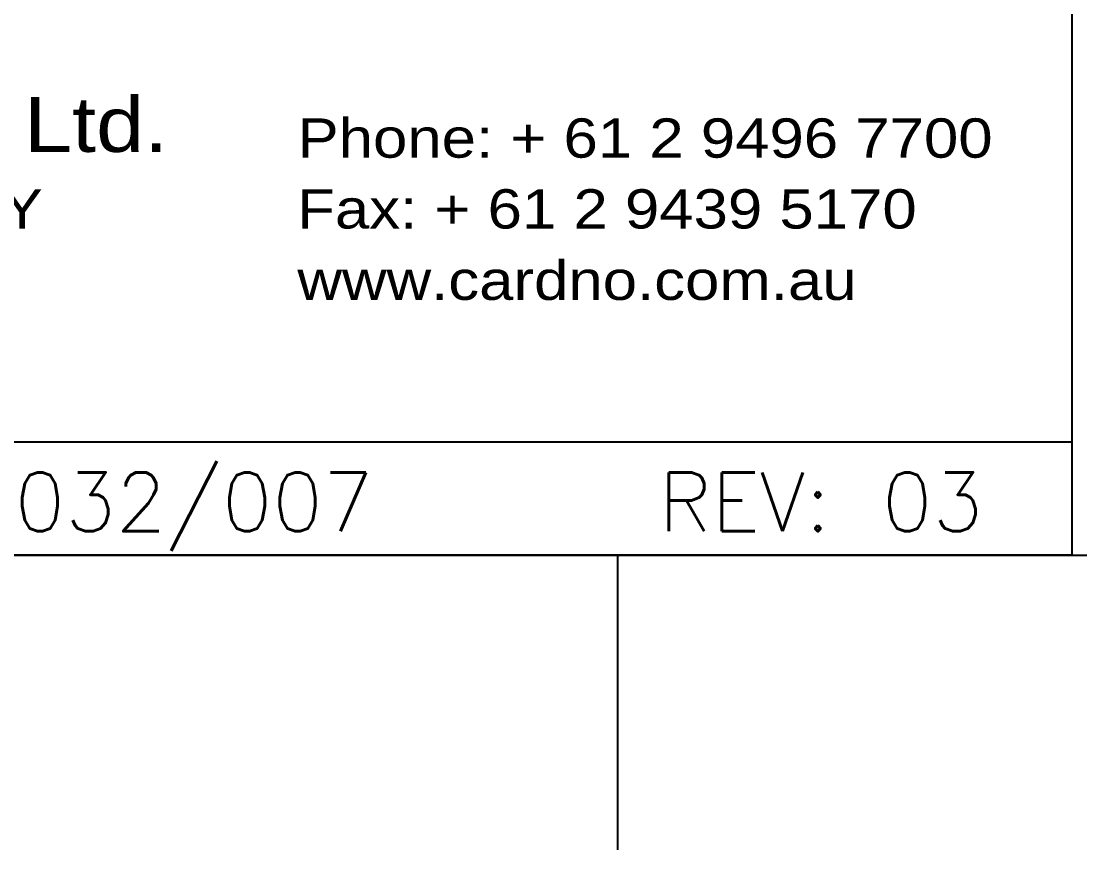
# Paper-space layout 'A1' of a CAD drawing. Extents: x -9 to 825, y -5 to 581.
# Drawn here: x 258.69 to 291.03, y -5.34 to 19.98 of the extents above; entities that cross this region are included whole.
import ezdxf
from ezdxf.enums import TextEntityAlignment as Align

# ---------------------------------------------------------------- set-up
doc = ezdxf.new("R2010")
doc.units = 0
doc.layers.get('0').update_dxf_attribs({"color": 6})
doc.layers.add('Notes', color=7, linetype='Continuous')
doc.layers.add('SupportsUG_SP_EXT', color=7, linetype='Continuous')
doc.styles.add('ARIAL', font='arial.ttf', dxfattribs={"height": 2})
doc.styles.add('iecISOCP', font='isocp.shx')
doc.styles.add('ROMANS', font='romans.shx', dxfattribs={"height": 4})

# ---------------------------------------------------------------- blocks, each defined once
blk = doc.blocks.new('CardnoLogo')
blk.add_lwpolyline([(-62.775, 0), (0, 0), (0, -41.645), (-62.775, -41.645)], close=True)
at = {"flags": 128}
blk.add_lwpolyline([(-62.775, -38.178), (0, -38.178)], dxfattribs=at)
at = {"color": 156, "style": 'ARIAL', "width": 1.125}
for s, height, p in [('Cardno (NSW/ACT) Pty Ltd.', 1.68, (-60.616, -29.319)), ('Phone: + 61 2 9496 7700', 1.2, (-23.658, -29.494)), ('LEVEL 9, 203 PACIFIC HIGHWAY', 1.20001, (-60.573, -31.661)), ('Fax: + 61 2 9439 5170', 1.2, (-23.667, -31.659)), ('www.cardno.com.au', 1.2, (-23.661, -33.841))]:
    blk.add_text(s, height=height, dxfattribs=at).set_placement(p)
at = {"color": 7, "style": 'ROMANS'}
blk.add_text('REV:', height=1.8, dxfattribs=at).set_placement((-12.623, -40.91))
for tag, p in [('REFERENCE', (-43.25, -40.91)), ('REVISION', (-5.803, -40.91))]:
    blk.add_attdef(tag, p, '', height=1.8, dxfattribs=at)
blk = doc.blocks.new('A1_FRAME_TITLE')
at = {"layer": 'Notes', "linetype": 'Continuous'}
for p, q in [((299.537, 47.618), (299.537, 5.973)), ((285.666, -3.027), (285.666, 5.973))]:
    blk.add_line(p, q, dxfattribs=at)
at = {"layer": 'Notes', "linetype": 'Continuous', "flags": 128}
blk.add_lwpolyline([(123.798, 5.973), (824.367, 5.973)], dxfattribs=at)
at = {"layer": 'Notes'}
blk.add_blockref('CardnoLogo', (299.537, 47.618), dxfattribs=at).add_auto_attribs({'REFERENCE': '600340/032/007', 'REVISION': '03'})
at = {"layer": 'Notes', "color": 7, "style": 'iecISOCP', "flags": 8}
blk.add_attdef('VERSION_NO', text='', height=2.5, rotation=90, dxfattribs=at).set_placement((302.037, 43.812), align=Align.MIDDLE_CENTER)
at = {"layer": 'Notes', "color": 7, "style": 'iecISOCP'}
for tag, p in [('CAP_NO', (513.188, 43.457)), ('IE_NUM', (513.05, 37.81)), ('REF_No_1', (335.241, 32.31)), ('REF_1', (362.523, 32.31)), ('HV_SWITCH', (513.463, 32.163)), ('GEN_WO', (441.708, 31.763)), ('REF_No_2', (335.241, 26.31)), ('REF_2', (362.523, 26.31)), ('OH_WO', (441.708, 25.812)), ('UBD_REF', (513.05, 25.828)), ('REF_No_3', (335.241, 20.31)), ('REF_3', (362.523, 20.31)), ('UG_WO', (441.708, 20.052)), ('GIS_MAP_No', (513.05, 20.043)), ('REF_No_4', (335.241, 14.31)), ('REF_4', (362.523, 14.31)), ('HV_OP_DIAG', (513.326, 14.199)), ('SUB_WO', (441.708, 13.812)), ('LGA', (512.945, 7.777))]:
    blk.add_attdef(tag, p, '', height=2.5, dxfattribs=at)
at = {"layer": 'Notes', "style": 'iecISOCP'}
for tag, height, p in [('T1', 3.5, (684.374, 39.465)), ('T2', 3.5, (684.374, 34.346)), ('T3', 3.5, (684.374, 28.92)), ('T4', 3.5, (684.374, 23.657)), ('REV', 5, (820.054, 17.095)), ('T5', 3.5, (684.374, 18.231)), ('T6', 3.5, (684.374, 12.969))]:
    blk.add_attdef(tag, text='', height=height, dxfattribs=at).set_placement(p, align=Align.CENTER)
at = {"layer": 'Notes', "color": 7, "style": 'iecISOCP'}
for tag, p in [('scale', (567.756, 33.269)), ('DRAWN', (567.756, 24.931)), ('DATE', (567.756, 16.88)), ('DESIGN', (605.617, 9.155))]:
    blk.add_attdef(tag, text='', height=2.5, dxfattribs=at).set_placement(p, align=Align.CENTER)
at = {"layer": 'Notes', "style": 'iecISOCP'}
blk.add_attdef('NUM', text='', height=7, dxfattribs=at).set_placement((792.367, 20.118), align=Align.MIDDLE_CENTER)
for tag, p in [('NS', (790.712, 8.119)), ('SHTS', (805.412, 8.119))]:
    blk.add_attdef(tag, text='', height=2.5, dxfattribs=at).set_placement(p, align=Align.MIDDLE)
blk.add_attdef('ExportID', (9.082, 2.39), '', height=2.5, dxfattribs=at)
at = {"layer": 'Notes', "style": 'iecISOCP', "flags": 1}
for tag, p in [('ProjectType', (14.175, -26.797)), ('ProjectNumber', (23.56, -26.818)), ('DrawingNumber', (35.514, -26.803)), ('ProjectDescription', (47.564, -26.825)), ('ExportDate', (60.284, -26.789)), ('ExportUserName', (69.155, -26.8)), ('DesignerCompanyName', (81.484, -26.793)), ('ExportAreaOfInterest', (97.1, -26.813)), ('GIS_SUCCESS', (111.997, -26.78)), ('CAD_SUCCESS', (121.789, -26.783)), ('ExportCategories', (140.083, -26.797)), ('DEPOTCODE', (132.106, -26.877)), ('Comments', (154.385, -26.883))]:
    blk.add_attdef(tag, p, '', height=1, dxfattribs=at)

psp = doc.layouts.new('A1')

# ---------------------------------------------------------------- block references
at = {"layer": 'SupportsUG_SP_EXT'}
psp.add_blockref('A1_FRAME_TITLE', (-8.744, -2.316), dxfattribs=at)

doc.saveas('drawing.dxf')
